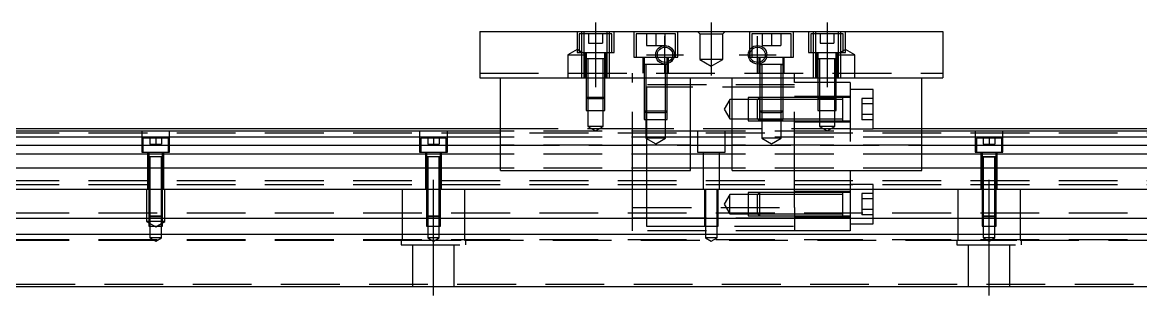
# Model space of a CAD drawing. Extents: x -10 to 956, y -262 to 77.
# Drawn here: x 231.2 to 472.7, y -223.3 to -164.3 of the extents above; entities that cross this region are included whole.
import ezdxf

# ---------------------------------------------------------------- set-up
doc = ezdxf.new("R2010")
doc.units = 0
doc.linetypes.add('CENTER', pattern=[50.8, 31.75, -6.35, 6.35, -6.35])
doc.linetypes.add('DASHED', pattern=[19.05, 12.7, -6.35])
doc.layers.get('0').update_dxf_attribs({"linetype": 'CONTINUOUS'})
doc.layers.add('CENTER', color=1, linetype='CENTER')

msp = doc.modelspace()

# ---------------------------------------------------------------- linework, layer by layer
at = {"color": 7, "linetype": 'CONTINUOUS'}
for p, q in [((330, -166.31), (330, -176.31)), ((330, -166.31), (430, -166.31)), ((430, -166.31), (430, -176.31)), ((370.500006, -173.41), (365.499994, -173.41)), ((365.9, -173.41), (365.9, -175.31)), ((370.1, -175.31), (370.1, -173.41)), ((330, -176.31), (430, -176.31)), ((334.5, -196.31), (334.5, -176.31)), ((375.5, -196.31), (375.5, -176.31)), ((384.5, -196.31), (384.5, -176.31)), ((425.5, -196.31), (425.5, -176.31)), ((334.5, -187.81), (0, -187.81)), ((334.5, -187.31), (60.5, -187.31)), ((384.5, -187.81), (375.5, -187.81)), ((710.005, -187.31), (425.5, -187.31)), ((760, -187.81), (425.5, -187.81)), ((334.5, -189.062272), (0, -189.062272)), ((384.5, -189.062272), (375.5, -189.062272)), ((760, -189.062272), (425.5, -189.062272)), ((0, -190.83668), (334.5, -190.83668)), ((334.5, -192.733076), (0, -192.733076)), ((375.5, -190.83668), (384.5, -190.83668)), ((384.5, -192.733076), (375.5, -192.733076)), ((425.5, -190.83668), (760, -190.83668)), ((760, -192.733076), (425.5, -192.733076)), ((334.5, -195.787372), (0, -195.787372)), ((334.5, -196.31), (375.5, -196.31)), ((384.5, -195.787372), (375.5, -195.787372)), ((384.5, -196.31), (425.5, -196.31)), ((760, -195.787372), (425.5, -195.787372)), ((0, -200.31), (760, -200.31)), ((0, -206.61), (760, -206.61)), ((0, -210.01), (760, -210.01)), ((0, -221.31), (760, -221.31))]:
    msp.add_line(p, q, dxfattribs=at)
at = {"color": 3, "linetype": 'DASHED'}
for p, q in [((351, -166.31), (351, -170.81)), ((352.000006, -166.31), (352.000006, -166.81)), ((352.5, -166.31), (352.5, -176.31)), ((357.5, -176.31), (357.5, -166.31)), ((357.999994, -166.81), (357.999994, -166.31)), ((359, -170.81), (359, -166.31)), ((363.25, -166.31), (363.25, -171.81)), ((372.75, -171.81), (372.75, -166.31)), ((377, -166.31), (377.5, -166.81)), ((382.5, -166.81), (383, -166.31)), ((388.25, -166.31), (388.25, -171.81)), ((397.75, -171.81), (397.75, -166.31)), ((401, -166.31), (401, -170.81)), ((402.000006, -166.31), (402.000006, -166.81)), ((402.5, -166.31), (402.5, -176.31)), ((407.5, -176.31), (407.5, -166.31)), ((407.999994, -166.81), (407.999994, -166.31)), ((409, -170.81), (409, -166.31)), ((358.5, -166.81), (351.5, -166.81)), ((351.5, -166.81), (351.5, -170.81)), ((352.000006, -166.81), (352.000006, -170.81)), ((353.5, -166.81), (353.5, -168.81)), ((353.5, -168.81), (355, -168.81)), ((355, -166.81), (355, -168.81)), ((355, -168.81), (356.5, -168.81)), ((356.5, -166.81), (356.5, -168.81)), ((357.999994, -170.81), (357.999994, -166.81)), ((358.5, -170.81), (358.5, -166.81)), ((372.25, -166.81), (363.75, -166.81)), ((363.75, -166.81), (363.75, -171.81)), ((366, -166.81), (366, -169.31)), ((368, -166.81), (368, -169.31)), ((370, -166.81), (370, -169.31)), ((372.25, -171.81), (372.25, -166.81)), ((377.5, -166.81), (377.5, -172.31)), ((377.5, -166.81), (382.5, -166.81)), ((382.5, -172.31), (382.5, -166.81)), ((397.25, -166.81), (388.75, -166.81)), ((388.75, -166.81), (388.75, -169.74875)), ((391, -166.81), (391, -169.31)), ((393, -166.81), (393, -169.31)), ((395, -166.81), (395, -169.31)), ((397.25, -171.81), (397.25, -166.81)), ((408.5, -166.81), (401.5, -166.81)), ((401.5, -166.81), (401.5, -170.81)), ((402.000006, -166.81), (402.000006, -170.81)), ((403.5, -166.81), (403.5, -168.81)), ((403.5, -168.81), (405, -168.81)), ((405, -166.81), (405, -168.81)), ((405, -168.81), (406.5, -168.81)), ((406.5, -166.81), (406.5, -168.81)), ((407.999994, -170.81), (407.999994, -166.81)), ((408.5, -170.81), (408.5, -166.81)), ((351, -170.1553), (349, -171.31)), ((349, -171.31), (353, -171.31)), ((349, -171.31), (349, -176.31)), ((353, -171.31), (351, -170.1553)), ((351, -170.81), (359, -170.81)), ((352.000006, -170.81), (352.000006, -176.31)), ((352.75, -170.81), (352.75, -176.31)), ((353, -170.81), (353, -172.21)), ((357, -172.21), (357, -170.81)), ((357.25, -176.31), (357.25, -170.81)), ((357.999994, -176.31), (357.999994, -170.81)), ((366, -169.31), (368, -169.31)), ((368, -169.31), (370, -169.31)), ((388.75, -169.74875), (388.75, -170.232968)), ((388.75, -170.232968), (388.75, -171.81)), ((391, -169.31), (393, -169.31)), ((393, -169.31), (395, -169.31)), ((401, -170.81), (409, -170.81)), ((402.000006, -170.81), (402.000006, -176.31)), ((402.75, -170.81), (402.75, -176.31)), ((403, -170.81), (403, -172.21)), ((409, -170.1553), (407, -171.31)), ((407, -172.21), (407, -170.81)), ((407, -171.31), (411, -171.31)), ((407.25, -176.31), (407.25, -170.81)), ((407.999994, -176.31), (407.999994, -170.81)), ((411, -171.31), (409, -170.1553)), ((411, -176.31), (411, -171.31)), ((357.000006, -172.21), (352.999994, -172.21)), ((357.000006, -172.21), (352.999994, -172.21)), ((353, -172.205), (353, -172.21)), ((353.216708, -172.21), (353, -172.21)), ((353, -172.21), (353, -172.215)), ((353, -172.21), (353, -176.31)), ((356.783332, -172.21), (353.216708, -172.21)), ((353.35, -172.21), (353.35, -176.31)), ((356.65, -176.31), (356.65, -172.21)), ((357, -172.21), (356.783332, -172.21)), ((357, -172.21), (357, -172.205)), ((357, -172.215), (357, -172.21)), ((357, -176.31), (357, -172.21)), ((363.25, -171.81), (372.75, -171.81)), ((365.25, -171.81), (365.25, -175.31)), ((365.5, -171.81), (365.5, -173.41)), ((365.5, -173.405), (365.5, -173.41)), ((365.757468, -173.41), (365.5, -173.41)), ((365.5, -173.41), (365.5, -173.415)), ((365.5, -173.41), (365.5, -175.31)), ((370.013852, -173.41), (365.757468, -173.41)), ((370.242552, -173.41), (370.013852, -173.41)), ((370.5, -173.41), (370.242552, -173.41)), ((370.5, -172.882418), (370.5, -171.81)), ((370.5, -173.246492), (370.5, -172.882418)), ((370.5, -173.41), (370.5, -173.246492)), ((370.5, -173.41), (370.5, -173.405)), ((370.5, -173.415), (370.5, -173.41)), ((370.5, -175.31), (370.5, -173.41)), ((370.75, -175.31), (370.75, -171.81)), ((377.5, -172.31), (380, -173.753376)), ((382.5, -172.31), (377.5, -172.31)), ((380, -173.753376), (382.5, -172.31)), ((388.25, -171.81), (397.75, -171.81)), ((390.25, -171.81), (390.25, -175.31)), ((395.500006, -173.41), (390.499994, -173.41)), ((395.500006, -173.41), (390.499994, -173.41)), ((395.500006, -173.41), (390.499994, -173.41)), ((390.5, -171.81), (390.5, -172.882418)), ((390.5, -172.882418), (390.5, -173.246492)), ((390.5, -173.246492), (390.5, -173.41)), ((390.5, -173.405), (390.5, -173.41)), ((390.5, -173.41), (390.757448, -173.41)), ((390.757468, -173.41), (390.5, -173.41)), ((390.5, -173.41), (390.5, -173.415)), ((390.5, -173.41), (390.5, -175.31)), ((395.242552, -173.41), (390.757468, -173.41)), ((390.9, -173.41), (390.9, -175.31)), ((395.1, -175.31), (395.1, -173.41)), ((395.5, -173.41), (395.242552, -173.41)), ((395.242602, -173.41), (395.5, -173.41)), ((395.5, -173.41), (395.5, -171.81)), ((395.5, -173.41), (395.5, -173.405)), ((395.5, -173.415), (395.5, -173.41)), ((395.5, -175.31), (395.5, -173.41)), ((395.75, -175.31), (395.75, -171.81)), ((407.000006, -172.21), (402.999994, -172.21)), ((407.000006, -172.21), (402.999994, -172.21)), ((407.000006, -172.21), (402.999994, -172.21)), ((403, -172.205), (403, -172.21)), ((403, -172.21), (403.216462, -172.21)), ((403.216708, -172.21), (403, -172.21)), ((403, -172.21), (403, -172.215)), ((403, -172.21), (403, -176.31)), ((406.783332, -172.21), (403.216708, -172.21)), ((403.35, -172.21), (403.35, -176.31)), ((406.65, -176.31), (406.65, -172.21)), ((407, -172.21), (406.783332, -172.21)), ((406.783538, -172.21), (407, -172.21)), ((407, -172.21), (407, -172.205)), ((407, -172.215), (407, -172.21)), ((407, -176.31), (407, -172.21)), ((330, -175.31), (430, -175.31)), ((353, -176.31), (353, -180.46)), ((353.000006, -176.31), (353.000002, -180.46)), ((353.35, -176.31), (353.35, -180.81)), ((356.65, -180.81), (356.65, -176.31)), ((356.999998, -180.46), (356.999994, -176.31)), ((357, -180.46), (357, -176.31)), ((363, -176.31), (363, -175.31)), ((363, -196.31), (363, -176.31)), ((365.5, -175.31), (365.5, -176.31)), ((365.5, -176.31), (365.5, -183.41)), ((365.500006, -175.31), (365.500006, -176.31)), ((365.500006, -176.31), (365.500006, -183.410006)), ((365.9, -175.31), (365.9, -176.31)), ((365.9, -176.31), (365.9, -183.81)), ((370.1, -176.31), (370.1, -175.31)), ((370.1, -183.81), (370.1, -176.31)), ((370.499994, -176.31), (370.499994, -175.31)), ((370.499994, -183.410006), (370.499994, -176.31)), ((370.5, -176.31), (370.5, -175.31)), ((370.5, -183.41), (370.5, -176.31)), ((390.5, -175.31), (390.5, -183.41)), ((390.500006, -175.31), (390.500006, -183.41)), ((390.9, -175.31), (390.9, -183.81)), ((395.1, -176.31), (395.1, -175.31)), ((395.1, -183.81), (395.1, -176.31)), ((395.499994, -176.31), (395.499994, -175.31)), ((395.499994, -183.410006), (395.499994, -176.31)), ((395.5, -176.31), (395.5, -175.31)), ((395.5, -183.41), (395.5, -176.31)), ((398, -176.31), (398, -175.31)), ((398, -196.31), (398, -176.31)), ((403, -176.31), (403, -180.46)), ((403.000006, -176.31), (403.000002, -180.46)), ((403.35, -176.31), (403.35, -180.81)), ((406.65, -180.81), (406.65, -176.31)), ((406.999998, -180.46), (406.999994, -176.31)), ((407, -180.46), (407, -176.31)), ((398, -177.81), (363, -177.81)), ((366, -178.31), (366, -183.81)), ((370.1, -178.31), (366, -178.31)), ((370.5, -178.31), (370.1, -178.31)), ((395.1, -178.31), (370.5, -178.31)), ((395.5, -178.31), (395.1, -178.31)), ((398, -178.31), (395.5, -178.31)), ((403, -177.31), (398, -177.31)), ((403.35, -177.31), (403, -177.31)), ((406.65, -177.31), (403.35, -177.31)), ((407, -177.31), (406.65, -177.31)), ((410, -177.31), (407, -177.31)), ((410, -177.31), (410, -196.31)), ((353, -180.46), (357, -180.46)), ((353, -180.46), (353.35, -180.81)), ((353.000002, -180.46), (353.000006, -183.31)), ((356.65, -180.81), (353.35, -180.81)), ((353.35, -180.81), (353.35, -183.31)), ((356.65, -180.81), (357, -180.46)), ((356.65, -183.31), (356.65, -180.81)), ((356.999994, -183.31), (356.999998, -180.46)), ((384, -180.96), (382.787564, -183.06)), ((384, -185.16), (384, -180.96)), ((388, -180.96), (384, -180.96)), ((390.4, -180.560002), (388, -180.560006)), ((388, -180.560006), (388, -185.559994)), ((390, -180.96), (388, -180.96)), ((390.4, -180.56), (390, -180.96)), ((390, -185.16), (390, -180.96)), ((395.1, -180.96), (390, -180.96)), ((390.4, -180.56), (390.4, -185.56)), ((395.1, -180.56), (390.4, -180.56)), ((395.1, -180.560006), (390.4, -180.560002)), ((395.5, -180.56), (395.1, -180.56)), ((395.5, -180.560006), (395.1, -180.560006)), ((395.5, -180.96), (395.1, -180.96)), ((398, -180.56), (395.5, -180.56)), ((398, -180.560006), (395.5, -180.560006)), ((398, -180.96), (395.5, -180.96)), ((410, -180.31), (398, -180.31)), ((403.000006, -180.56), (398, -180.56)), ((403.000006, -180.96), (398, -180.96)), ((403, -180.46), (407, -180.46)), ((403, -180.46), (403.35, -180.81)), ((403.000002, -180.46), (403.000006, -183.31)), ((403.1, -180.56), (403.000006, -180.56)), ((406.999994, -180.96), (403.000006, -180.96)), ((403.35, -180.56), (403.1, -180.56)), ((406.65, -180.56), (403.35, -180.56)), ((406.65, -180.81), (403.35, -180.81)), ((403.35, -180.81), (403.35, -183.31)), ((406.65, -180.81), (407, -180.46)), ((406.9, -180.56), (406.65, -180.56)), ((406.65, -183.31), (406.65, -180.81)), ((406.999994, -180.56), (406.9, -180.56)), ((406.999994, -183.31), (406.999998, -180.46)), ((408.4, -180.56), (406.999994, -180.56)), ((408.4, -180.96), (406.999994, -180.96)), ((408.4, -180.56), (408.395, -180.56)), ((408.4, -182.909968), (408.4, -180.559994)), ((408.4, -180.817468), (408.4, -180.56)), ((408.405, -180.56), (408.4, -180.56)), ((410, -180.56), (408.4, -180.56)), ((408.4, -182.909954), (408.4, -180.817468)), ((415, -178.81), (410, -178.81)), ((412.5, -180.750598), (412.5, -181.9053)), ((415, -180.750598), (412.5, -180.750598)), ((415, -187.31), (415, -178.81)), ((353.000006, -183.31), (356.999994, -183.31)), ((353.35, -183.31), (353.35, -186.81)), ((356.65, -186.81), (356.65, -183.31)), ((365.5, -183.41), (370.5, -183.41)), ((365.5, -183.41), (365.9, -183.81)), ((365.500006, -183.410006), (365.500006, -185.31)), ((370.1, -183.81), (370.5, -183.41)), ((370.499994, -185.31), (370.499994, -183.410006)), ((382.787564, -183.06), (384, -185.16)), ((390.5, -183.41), (395.5, -183.41)), ((390.5, -183.41), (390.9, -183.81)), ((390.500006, -183.41), (390.500006, -185.31)), ((395.1, -183.81), (395.5, -183.41)), ((395.499994, -185.31), (395.499994, -183.410006)), ((403.000006, -183.31), (406.999994, -183.31)), ((403.35, -183.31), (403.35, -186.81)), ((406.65, -186.81), (406.65, -183.31)), ((408.4, -183.26002), (408.4, -182.909954)), ((408.4, -185.560006), (408.4, -182.909968)), ((408.4, -185.302552), (408.4, -183.26002)), ((415, -181.9053), (412.5, -181.9053)), ((412.5, -181.9053), (412.5, -184.2147)), ((365.500006, -185.31), (370.499994, -185.31)), ((370.1, -183.81), (365.9, -183.81)), ((365.9, -183.81), (365.9, -185.31)), ((365.9, -185.31), (365.9, -189.31)), ((366, -183.81), (366, -196.31)), ((370.1, -185.31), (370.1, -183.81)), ((370.1, -189.31), (370.1, -185.31)), ((384, -185.16), (388, -185.16)), ((388, -185.16), (390, -185.16)), ((388, -185.559994), (390.4, -185.559994)), ((390, -185.16), (398, -185.16)), ((390, -185.16), (390.4, -185.56)), ((390, -185.16), (398, -185.16)), ((390.4, -185.559994), (398, -185.559994)), ((390.4, -185.56), (398, -185.56)), ((390.500006, -185.31), (395.499994, -185.31)), ((395.1, -183.81), (390.9, -183.81)), ((390.9, -183.81), (390.9, -185.31)), ((390.9, -185.31), (390.9, -189.31)), ((395.1, -185.31), (395.1, -183.81)), ((395.1, -189.31), (395.1, -185.31)), ((398, -185.16), (408.4, -185.16)), ((398, -185.56), (408.405, -185.56)), ((398, -185.81), (410, -185.81)), ((408.395, -185.56), (410, -185.56)), ((408.4, -185.56), (408.4, -185.302552)), ((415, -184.2147), (412.5, -184.2147)), ((412.5, -184.2147), (412.5, -185.369402)), ((415, -185.369402), (412.5, -185.369402)), ((55, -188.185), (710, -188.185)), ((257, -187.81), (257, -192.31)), ((263, -192.31), (263, -187.81)), ((317, -187.81), (317, -192.31)), ((323, -192.31), (323, -187.81)), ((366, -187.31), (334.5, -187.31)), ((375.5, -187.81), (334.5, -187.81)), ((356.65, -186.81), (353.35, -186.81)), ((353.35, -186.81), (355, -187.762628)), ((355, -187.762628), (356.65, -186.81)), ((410, -187.31), (366, -187.31)), ((377, -187.81), (377, -192.31)), ((383, -192.31), (383, -187.81)), ((425.5, -187.81), (384.5, -187.81)), ((406.65, -186.81), (403.35, -186.81)), ((403.35, -186.81), (405, -187.762628)), ((405, -187.762628), (406.65, -186.81)), ((410, -187.31), (415, -187.31)), ((425.5, -187.31), (415, -187.31)), ((437, -187.81), (437, -192.31)), ((443, -192.31), (443, -187.81)), ((262.75, -189.31), (257.25, -189.31)), ((257.25, -189.31), (257.25, -192.31)), ((258.75, -189.31), (258.75, -190.61)), ((258.75, -190.61), (260, -190.61)), ((260, -189.31), (260, -190.61)), ((260, -190.61), (261.25, -190.61)), ((261.25, -189.31), (261.25, -190.61)), ((262.75, -192.31), (262.75, -189.31)), ((322.75, -189.31), (317.25, -189.31)), ((317.25, -189.31), (317.25, -192.31)), ((318.75, -189.31), (318.75, -190.61)), ((318.75, -190.61), (320, -190.61)), ((320, -189.31), (320, -190.61)), ((320, -190.61), (321.25, -190.61)), ((321.25, -189.31), (321.25, -190.61)), ((322.75, -192.31), (322.75, -189.31)), ((375.5, -189.062272), (334.5, -189.062272)), ((375.5, -189.107056), (334.5, -189.107056)), ((370.1, -189.31), (365.9, -189.31)), ((365.9, -189.31), (368, -190.522436)), ((368, -190.522436), (370.1, -189.31)), ((425.5, -189.062272), (384.5, -189.062272)), ((425.5, -189.107056), (384.5, -189.107056)), ((395.1, -189.31), (390.9, -189.31)), ((390.9, -189.31), (393, -190.522436)), ((393, -190.522436), (395.1, -189.31)), ((442.75, -189.31), (437.25, -189.31)), ((437.25, -189.31), (437.25, -192.31)), ((438.75, -189.31), (438.75, -190.61)), ((438.75, -190.61), (440, -190.61)), ((440, -189.31), (440, -190.61)), ((440, -190.61), (441.25, -190.61)), ((441.25, -189.31), (441.25, -190.61)), ((442.75, -192.31), (442.75, -189.31)), ((257, -192.31), (263, -192.31)), ((258.25, -192.31), (258.25, -200.31)), ((258.5, -192.31), (258.5, -193.31)), ((261.5, -193.31), (261.5, -192.31)), ((261.75, -200.31), (261.75, -192.31)), ((317, -192.31), (323, -192.31)), ((318.25, -192.31), (318.25, -200.31)), ((318.5, -192.31), (318.5, -193.31)), ((321.5, -193.31), (321.5, -192.31)), ((321.75, -200.31), (321.75, -192.31)), ((375.5, -190.81), (334.5, -190.81)), ((334.5, -190.83668), (375.5, -190.83668)), ((375.5, -192.733076), (334.5, -192.733076)), ((377, -192.31), (383, -192.31)), ((378.25, -192.31), (378.25, -200.31)), ((381.75, -200.31), (381.75, -192.31)), ((425.5, -190.81), (384.5, -190.81)), ((384.5, -190.83668), (425.5, -190.83668)), ((425.5, -192.733076), (384.5, -192.733076)), ((437, -192.31), (443, -192.31)), ((438.25, -192.31), (438.25, -200.31)), ((438.5, -192.31), (438.5, -193.31)), ((441.5, -193.31), (441.5, -192.31)), ((441.75, -200.31), (441.75, -192.31)), ((259.998804, -193.31), (258.499994, -193.31)), ((258.5, -193.305), (258.5, -193.31)), ((258.624678, -193.31), (258.5, -193.31)), ((258.5, -193.31), (258.5, -193.315)), ((258.5, -193.31), (258.5, -200.31)), ((259.998804, -193.31), (258.624678, -193.31)), ((258.75, -193.31), (258.75, -200.31)), ((261.500006, -193.31), (259.998804, -193.31)), ((261.37533, -193.31), (259.998804, -193.31)), ((261.25, -200.31), (261.25, -193.31)), ((261.5, -193.31), (261.37533, -193.31)), ((261.5, -193.31), (261.5, -193.305)), ((261.5, -193.315), (261.5, -193.31)), ((261.5, -200.31), (261.5, -193.31)), ((319.998804, -193.31), (318.499994, -193.31)), ((318.5, -193.305), (318.5, -193.31)), ((318.624678, -193.31), (318.5, -193.31)), ((318.5, -193.31), (318.5, -193.315)), ((318.5, -193.31), (318.5, -200.31)), ((319.998804, -193.31), (318.624678, -193.31)), ((318.75, -193.31), (318.75, -200.31)), ((321.500006, -193.31), (319.998804, -193.31)), ((321.37533, -193.31), (319.998804, -193.31)), ((321.25, -200.31), (321.25, -193.31)), ((321.5, -193.31), (321.37533, -193.31)), ((321.5, -193.31), (321.5, -193.305)), ((321.5, -193.315), (321.5, -193.31)), ((321.5, -200.31), (321.5, -193.31)), ((441.500006, -193.31), (438.499994, -193.31)), ((439.998804, -193.31), (438.499994, -193.31)), ((438.5, -193.305), (438.5, -193.31)), ((438.5, -193.31), (438.62467, -193.31)), ((438.624678, -193.31), (438.5, -193.31)), ((438.5, -193.31), (438.5, -193.315)), ((438.5, -193.31), (438.5, -200.31)), ((438.62467, -193.31), (441.375392, -193.31)), ((439.998804, -193.31), (438.624678, -193.31)), ((438.75, -193.31), (438.75, -200.31)), ((441.500006, -193.31), (439.998804, -193.31)), ((441.37533, -193.31), (439.998804, -193.31)), ((441.25, -200.31), (441.25, -193.31)), ((441.5, -193.31), (441.37533, -193.31)), ((441.375392, -193.31), (441.5, -193.31)), ((441.5, -193.31), (441.5, -193.305)), ((441.5, -193.315), (441.5, -193.31)), ((441.5, -200.31), (441.5, -193.31)), ((375.5, -195.787372), (334.5, -195.787372)), ((375.5, -195.81), (334.5, -195.81)), ((363, -200.31), (363, -196.31)), ((366, -196.31), (366, -200.31)), ((425.5, -195.787372), (384.5, -195.787372)), ((425.5, -195.81), (384.5, -195.81)), ((398, -200.31), (398, -196.31)), ((410, -196.31), (410, -200.31)), ((55, -198.435), (710, -198.435)), ((55, -199.31), (710, -199.31)), ((258, -200.31), (258, -207.31)), ((258.5, -200.31), (258.5, -206.06)), ((258.500006, -200.31), (258.500002, -206.06)), ((258.75, -200.31), (258.75, -206.31)), ((261.25, -206.31), (261.25, -200.31)), ((261.499998, -206.06), (261.499994, -200.31)), ((261.5, -206.06), (261.5, -200.31)), ((262, -207.31), (262, -200.31)), ((313.291796, -211.31), (313.291796, -200.31)), ((318.5, -200.31), (318.5, -206.06)), ((318.500006, -200.31), (318.500002, -206.06)), ((318.75, -200.31), (318.75, -206.31)), ((321.25, -206.31), (321.25, -200.31)), ((321.499998, -206.06), (321.499994, -200.31)), ((321.5, -206.06), (321.5, -200.31)), ((326.708204, -200.31), (326.708204, -211.31)), ((363, -204.31), (363, -200.31)), ((366, -200.31), (366, -206.61)), ((378.500006, -200.31), (378.500006, -206.61)), ((378.75, -200.31), (378.75, -208.31)), ((381.25, -208.31), (381.25, -200.31)), ((381.499994, -206.61), (381.499994, -200.31)), ((398, -204.31), (398, -200.31)), ((415, -199.31), (410, -199.31)), ((410, -200.31), (410, -206.61)), ((415, -200.31), (415, -199.31)), ((415, -206.61), (415, -200.31)), ((433.291796, -211.31), (433.291796, -200.31)), ((438.5, -200.31), (438.5, -206.06)), ((438.500006, -200.31), (438.500002, -206.06)), ((438.75, -200.31), (438.75, -206.31)), ((441.25, -206.31), (441.25, -200.31)), ((441.499998, -206.06), (441.499994, -200.31)), ((441.5, -206.06), (441.5, -200.31)), ((446.708204, -200.31), (446.708204, -211.31)), ((384, -201.46), (382.787564, -203.56)), ((384, -205.66), (384, -201.46)), ((388, -201.46), (384, -201.46)), ((390.4, -201.060002), (388, -201.060006)), ((388, -201.060006), (388, -206.059994)), ((390, -201.46), (388, -201.46)), ((390.4, -201.06), (390, -201.46)), ((390, -205.66), (390, -201.46)), ((398, -201.46), (390, -201.46)), ((390.4, -201.06), (390.4, -206.06)), ((398, -201.06), (390.4, -201.06)), ((398, -201.060006), (390.4, -201.060002)), ((410, -200.81), (398, -200.81)), ((408.405, -201.06), (398, -201.06)), ((408.4, -201.46), (398, -201.46)), ((408.500006, -201.06), (408.395, -201.06)), ((408.4, -203.56), (408.4, -201.059994)), ((408.4, -206.060006), (408.4, -201.059994)), ((408.4, -203.56), (408.4, -201.059994)), ((408.4, -206.060006), (408.4, -201.059994)), ((408.4, -205.66), (408.4, -201.46)), ((410, -201.06), (408.500006, -201.06)), ((412.5, -201.250598), (412.5, -202.4053)), ((415, -201.250598), (412.5, -201.250598)), ((415, -202.4053), (412.5, -202.4053)), ((412.5, -202.4053), (412.5, -204.7147)), ((363, -204.31), (398, -204.31)), ((363, -206.61), (363, -204.31)), ((382.787564, -203.56), (384, -205.66)), ((398, -204.31), (398, -206.61)), ((412.5, -204.7147), (412.5, -205.869402)), ((415, -204.7147), (412.5, -204.7147)), ((0, -205.46), (760, -205.46)), ((262, -207.31), (258, -207.31)), ((258, -207.31), (260, -208.4647)), ((258.5, -206.06), (261.5, -206.06)), ((258.5, -206.06), (258.75, -206.31)), ((258.500002, -206.06), (258.500006, -206.61)), ((258.500006, -206.61), (258.500006, -208.31)), ((261.25, -206.31), (258.75, -206.31)), ((258.75, -206.31), (258.75, -208.31)), ((260, -208.4647), (262, -207.31)), ((261.25, -206.31), (261.5, -206.06)), ((261.25, -208.31), (261.25, -206.31)), ((261.499994, -206.61), (261.499998, -206.06)), ((261.499994, -208.31), (261.499994, -206.61)), ((318.5, -206.06), (321.5, -206.06)), ((318.5, -206.06), (318.75, -206.31)), ((318.500002, -206.06), (318.500006, -206.61)), ((318.500006, -206.61), (318.500006, -208.31)), ((321.25, -206.31), (318.75, -206.31)), ((318.75, -206.31), (318.75, -208.31)), ((321.25, -206.31), (321.5, -206.06)), ((321.25, -208.31), (321.25, -206.31)), ((321.499994, -206.61), (321.499998, -206.06)), ((321.499994, -208.31), (321.499994, -206.61)), ((363, -206.585918), (398, -206.585918)), ((366, -206.585918), (363, -206.585918)), ((363, -209.31), (363, -206.61)), ((398, -206.585918), (366, -206.585918)), ((366, -206.61), (366, -208.31)), ((378.500006, -206.61), (378.500006, -208.31)), ((381.499994, -208.31), (381.499994, -206.61)), ((384, -205.66), (388, -205.66)), ((388, -205.66), (390, -205.66)), ((388, -206.059994), (390.4, -206.059998)), ((390, -205.66), (398, -205.66)), ((390, -205.66), (390.4, -206.06)), ((390.4, -206.059998), (398, -206.059994)), ((390.4, -206.06), (398, -206.06)), ((398, -205.66), (408.4, -205.66)), ((398, -206.06), (408.4, -206.06)), ((398, -206.31), (410, -206.31)), ((398, -206.61), (398, -209.31)), ((408.395, -206.06), (408.4, -206.06)), ((408.4, -206.060006), (408.4, -205.66)), ((408.4, -206.06), (408.500006, -206.06)), ((408.4, -206.06), (408.405, -206.06)), ((408.500006, -206.06), (410, -206.06)), ((410, -206.61), (410, -208.31)), ((415, -205.869402), (412.5, -205.869402)), ((415, -207.81), (415, -206.61)), ((438.5, -206.06), (441.5, -206.06)), ((438.5, -206.06), (438.75, -206.31)), ((438.500002, -206.06), (438.500006, -206.61)), ((438.500006, -206.61), (438.500006, -208.31)), ((441.25, -206.31), (438.75, -206.31)), ((438.75, -206.31), (438.75, -208.31)), ((441.25, -206.31), (441.5, -206.06)), ((441.25, -208.31), (441.25, -206.31)), ((441.499994, -206.61), (441.499998, -206.06)), ((441.499994, -208.31), (441.499994, -206.61)), ((258.500006, -208.31), (261.499994, -208.31)), ((258.75, -208.31), (258.75, -210.81)), ((261.25, -210.81), (261.25, -208.31)), ((318.500006, -208.31), (321.499994, -208.31)), ((318.75, -208.31), (318.75, -210.81)), ((321.25, -210.81), (321.25, -208.31)), ((398, -209.31), (363, -209.31)), ((366, -208.31), (398, -208.31)), ((378.500006, -208.31), (381.499994, -208.31)), ((378.75, -208.31), (378.75, -210.81)), ((381.25, -210.81), (381.25, -208.31)), ((410, -209.31), (398, -209.31)), ((410, -207.81), (411.499994, -207.81)), ((410, -208.31), (410, -209.31)), ((411.499994, -207.81), (415, -207.81)), ((438.500006, -208.31), (441.499994, -208.31)), ((438.75, -208.31), (438.75, -210.81)), ((441.25, -210.81), (441.25, -208.31)), ((0, -211.16), (760, -211.16)), ((0, -211.31), (313.291796, -211.31)), ((261.25, -210.81), (258.75, -210.81)), ((258.75, -210.81), (260, -211.531688)), ((260, -211.531688), (261.25, -210.81)), ((313, -211.31), (313, -212.31)), ((313, -212.31), (327, -212.31)), ((313.291796, -211.31), (326.708204, -211.31)), ((315.5, -212.31), (315.5, -221.31)), ((321.25, -210.81), (318.75, -210.81)), ((318.75, -210.81), (320, -211.531688)), ((320, -211.531688), (321.25, -210.81)), ((324.5, -221.31), (324.5, -212.31)), ((326.708204, -211.31), (433.291796, -211.31)), ((327, -212.31), (327, -211.31)), ((381.25, -210.81), (378.75, -210.81)), ((378.75, -210.81), (380, -211.531688)), ((380, -211.531688), (381.25, -210.81)), ((433, -211.31), (433, -212.31)), ((433, -212.31), (447, -212.31)), ((433.291796, -211.31), (446.708204, -211.31)), ((435.5, -212.31), (435.5, -221.31)), ((441.25, -210.81), (438.75, -210.81)), ((438.75, -210.81), (440, -211.531688)), ((440, -211.531688), (441.25, -210.81)), ((444.5, -221.31), (444.5, -212.31)), ((446.708204, -211.31), (703.291796, -211.31)), ((447, -212.31), (447, -211.31)), ((77.499994, -220.81), (760, -220.81))]:
    msp.add_line(p, q, dxfattribs=at)
at = {"color": 3, "linetype": 'CONTINUOUS'}
for centre in [(370, -171.31), (390, -171.31)]:
    msp.add_circle(centre, 2, dxfattribs=at)
at = {"color": 7, "linetype": 'CONTINUOUS'}
for centre in [(370, -171.31), (390, -171.31)]:
    msp.add_circle(centre, 1.65, dxfattribs=at)
at = {"layer": 'CENTER', "color": 1, "linetype": 'CENTER'}
for p, q in [((355, -164.31), (355, -178.31)), ((380, -164.31), (380, -175.753376)), ((405, -164.31), (405, -178.31)), ((370, -175.31), (370, -167.31)), ((390, -175.31), (390, -167.31)), ((366, -171.31), (374, -171.31)), ((386, -171.31), (394, -171.31)), ((320, -223.31), (320, -198.31)), ((440, -223.31), (440, -198.31))]:
    msp.add_line(p, q, dxfattribs=at)

doc.saveas('drawing.dxf')
